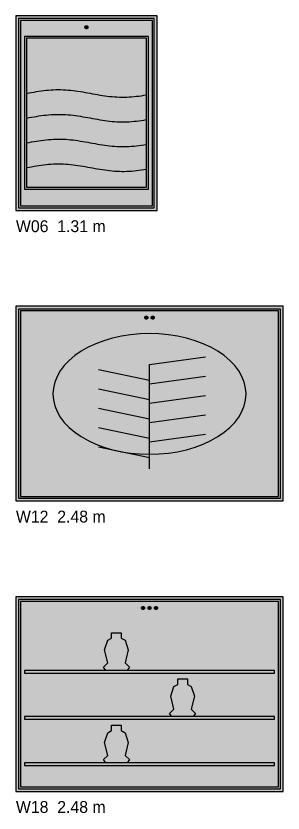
# Model space of a CAD drawing. Header units: metres. Extents: x 0 to 18.5, y -15.3 to 1.8.
# Drawn here: x 16 to 18.48, y -5.6 to 1.81 of the extents above; entities that cross this region are included whole.
import ezdxf

# ---------------------------------------------------------------- set-up
doc = ezdxf.new("R2010")
doc.units = ezdxf.units.M

# ---------------------------------------------------------------- blocks, each defined once
blk = doc.blocks.new('NC_N1_ELEV_W06')
at = {"true_color": 0xf6f5ef}
h = blk.add_hatch(color=256, dxfattribs=at)
h.dxf.hatch_style = 1
h.paths.add_polyline_path([(1.3118, 0), (1.3118, 1.81), (0, 1.81), (0, 0)])
h = blk.add_hatch(color=256, dxfattribs=at)
h.dxf.hatch_style = 1
h.paths.add_polyline_path([(1.2868, 0.025), (1.2868, 1.785), (0.025, 1.785), (0.025, 0.025)])
at = {"true_color": 0xa38246}
h = blk.add_hatch(color=256, dxfattribs=at)
h.dxf.hatch_style = 1
h.paths.add_polyline_path([(0.6699, 1.705), (0.6698, 1.7036), (0.6696, 1.7023), (0.6693, 1.7009), (0.6688, 1.6996), (0.6682, 1.6984), (0.6675, 1.6972), (0.6667, 1.6961), (0.6658, 1.6951), (0.6648, 1.6942), (0.6637, 1.6934), (0.6625, 1.6927), (0.6612, 1.6921), (0.66, 1.6916), (0.6586, 1.6913), (0.6573, 1.6911), (0.6559, 1.691), (0.6545, 1.6911), (0.6532, 1.6913), (0.6518, 1.6916), (0.6505, 1.6921), (0.6493, 1.6927), (0.6481, 1.6934), (0.647, 1.6942), (0.646, 1.6951), (0.6451, 1.6961), (0.6442, 1.6972), (0.6435, 1.6984), (0.643, 1.6996), (0.6425, 1.7009), (0.6422, 1.7023), (0.642, 1.7036), (0.6419, 1.705), (0.642, 1.7064), (0.6422, 1.7077), (0.6425, 1.7091), (0.643, 1.7104), (0.6435, 1.7116), (0.6442, 1.7128), (0.6451, 1.7139), (0.646, 1.7149), (0.647, 1.7158), (0.6481, 1.7166), (0.6493, 1.7173), (0.6505, 1.7179), (0.6518, 1.7184), (0.6532, 1.7187), (0.6545, 1.7189), (0.6559, 1.719), (0.6573, 1.7189), (0.6586, 1.7187), (0.66, 1.7184), (0.6612, 1.7179), (0.6625, 1.7173), (0.6637, 1.7166), (0.6648, 1.7158), (0.6658, 1.7149), (0.6667, 1.7139), (0.6675, 1.7128), (0.6682, 1.7116), (0.6688, 1.7104), (0.6693, 1.7091), (0.6696, 1.7077), (0.6698, 1.7064)])
at = {"true_color": 0xf6f5ef}
h = blk.add_hatch(color=256, dxfattribs=at)
h.dxf.hatch_style = 1
h.paths.add_polyline_path([(1.2318, 0.2), (1.2318, 1.62), (0.08, 1.62), (0.08, 0.2)])
at = {"color": 0, "linetype": 'CONTINUOUS', "lineweight": -2, "true_color": 0xa38246}
for points in [[(1.3118, 0), (1.3118, 1.81), (0, 1.81), (0, 0)], [(1.2868, 0.025), (1.2868, 1.785), (0.025, 1.785), (0.025, 0.025)], [(1.2688, 0.043), (1.2688, 1.767), (0.043, 1.767), (0.043, 0.043)], [(1.2318, 0.2), (1.2318, 1.62), (0.08, 1.62), (0.08, 0.2)], [(1.2138, 0.218), (1.2138, 1.602), (0.098, 1.602), (0.098, 0.218)]]:
    blk.add_lwpolyline(points, close=True, dxfattribs=at)
at = {"color": 0, "linetype": 'CONTINUOUS', "lineweight": -2}
blk.add_lwpolyline([(0.6699, 1.705), (0.6698, 1.7036), (0.6696, 1.7023), (0.6693, 1.7009), (0.6688, 1.6996), (0.6682, 1.6984), (0.6675, 1.6972), (0.6667, 1.6961), (0.6658, 1.6951), (0.6648, 1.6942), (0.6637, 1.6934), (0.6625, 1.6927), (0.6612, 1.6921), (0.66, 1.6916), (0.6586, 1.6913), (0.6573, 1.6911), (0.6559, 1.691), (0.6545, 1.6911), (0.6532, 1.6913), (0.6518, 1.6916), (0.6505, 1.6921), (0.6493, 1.6927), (0.6481, 1.6934), (0.647, 1.6942), (0.646, 1.6951), (0.6451, 1.6961), (0.6442, 1.6972), (0.6435, 1.6984), (0.643, 1.6996), (0.6425, 1.7009), (0.6422, 1.7023), (0.642, 1.7036), (0.6419, 1.705), (0.642, 1.7064), (0.6422, 1.7077), (0.6425, 1.7091), (0.643, 1.7104), (0.6435, 1.7116), (0.6442, 1.7128), (0.6451, 1.7139), (0.646, 1.7149), (0.647, 1.7158), (0.6481, 1.7166), (0.6493, 1.7173), (0.6505, 1.7179), (0.6518, 1.7184), (0.6532, 1.7187), (0.6545, 1.7189), (0.6559, 1.719), (0.6573, 1.7189), (0.6586, 1.7187), (0.66, 1.7184), (0.6612, 1.7179), (0.6625, 1.7173), (0.6637, 1.7166), (0.6648, 1.7158), (0.6658, 1.7149), (0.6667, 1.7139), (0.6675, 1.7128), (0.6682, 1.7116), (0.6688, 1.7104), (0.6693, 1.7091), (0.6696, 1.7077), (0.6698, 1.7064)], close=True, dxfattribs=at)
at = {"color": 0, "linetype": 'CONTINUOUS', "lineweight": -2, "true_color": 0x778fa0}
for points in [[(0.1, 1.09), (0.1227, 1.0942), (0.1454, 1.0983), (0.1681, 1.1023), (0.1908, 1.1061), (0.2134, 1.1097), (0.2361, 1.113), (0.2588, 1.116), (0.2815, 1.1186), (0.3042, 1.1208), (0.3269, 1.1226), (0.3496, 1.1239), (0.3723, 1.1247), (0.395, 1.125), (0.4177, 1.1248), (0.4403, 1.1241), (0.463, 1.123), (0.4857, 1.1213), (0.5084, 1.1192), (0.5311, 1.1167), (0.5538, 1.1138), (0.5765, 1.1106), (0.5992, 1.1071), (0.6219, 1.1033), (0.6445, 1.0994), (0.6672, 1.0953), (0.6899, 1.0911), (0.7126, 1.0869), (0.7353, 1.0828), (0.758, 1.0787), (0.7807, 1.0749), (0.8034, 1.0712), (0.8261, 1.0678), (0.8487, 1.0647), (0.8714, 1.062), (0.8941, 1.0597), (0.9168, 1.0578), (0.9395, 1.0564), (0.9622, 1.0555), (0.9849, 1.055), (1.0076, 1.0551), (1.0303, 1.0556), (1.053, 1.0567), (1.0756, 1.0582), (1.0983, 1.0602), (1.121, 1.0626), (1.1437, 1.0654), (1.1664, 1.0685), (1.1891, 1.072), (1.2118, 1.0757)], [(0.1, 0.63), (0.1227, 0.6342), (0.1454, 0.6383), (0.1681, 0.6423), (0.1908, 0.6461), (0.2134, 0.6497), (0.2361, 0.653), (0.2588, 0.656), (0.2815, 0.6586), (0.3042, 0.6608), (0.3269, 0.6626), (0.3496, 0.6639), (0.3723, 0.6647), (0.395, 0.665), (0.4177, 0.6648), (0.4403, 0.6641), (0.463, 0.663), (0.4857, 0.6613), (0.5084, 0.6592), (0.5311, 0.6567), (0.5538, 0.6538), (0.5765, 0.6506), (0.5992, 0.6471), (0.6219, 0.6433), (0.6445, 0.6394), (0.6672, 0.6353), (0.6899, 0.6311), (0.7126, 0.6269), (0.7353, 0.6228), (0.758, 0.6187), (0.7807, 0.6149), (0.8034, 0.6112), (0.8261, 0.6078), (0.8487, 0.6047), (0.8714, 0.602), (0.8941, 0.5997), (0.9168, 0.5978), (0.9395, 0.5964), (0.9622, 0.5955), (0.9849, 0.595), (1.0076, 0.5951), (1.0303, 0.5956), (1.053, 0.5967), (1.0756, 0.5982), (1.0983, 0.6002), (1.121, 0.6026), (1.1437, 0.6054), (1.1664, 0.6085), (1.1891, 0.612), (1.2118, 0.6157)]]:
    blk.add_lwpolyline(points, dxfattribs=at)
at = {"color": 0, "linetype": 'CONTINUOUS', "lineweight": -2, "true_color": 0xa38246}
for points in [[(0.1, 0.86), (0.1227, 0.8642), (0.1454, 0.8683), (0.1681, 0.8723), (0.1908, 0.8761), (0.2134, 0.8797), (0.2361, 0.883), (0.2588, 0.886), (0.2815, 0.8886), (0.3042, 0.8908), (0.3269, 0.8926), (0.3496, 0.8939), (0.3723, 0.8947), (0.395, 0.895), (0.4177, 0.8948), (0.4403, 0.8941), (0.463, 0.893), (0.4857, 0.8913), (0.5084, 0.8892), (0.5311, 0.8867), (0.5538, 0.8838), (0.5765, 0.8806), (0.5992, 0.8771), (0.6219, 0.8733), (0.6445, 0.8694), (0.6672, 0.8653), (0.6899, 0.8611), (0.7126, 0.8569), (0.7353, 0.8528), (0.758, 0.8487), (0.7807, 0.8449), (0.8034, 0.8412), (0.8261, 0.8378), (0.8487, 0.8347), (0.8714, 0.832), (0.8941, 0.8297), (0.9168, 0.8278), (0.9395, 0.8264), (0.9622, 0.8255), (0.9849, 0.825), (1.0076, 0.8251), (1.0303, 0.8256), (1.053, 0.8267), (1.0756, 0.8282), (1.0983, 0.8302), (1.121, 0.8326), (1.1437, 0.8354), (1.1664, 0.8385), (1.1891, 0.842), (1.2118, 0.8457)], [(0.1, 0.4), (0.1227, 0.4042), (0.1454, 0.4083), (0.1681, 0.4123), (0.1908, 0.4161), (0.2134, 0.4197), (0.2361, 0.423), (0.2588, 0.426), (0.2815, 0.4286), (0.3042, 0.4308), (0.3269, 0.4326), (0.3496, 0.4339), (0.3723, 0.4347), (0.395, 0.435), (0.4177, 0.4348), (0.4403, 0.4341), (0.463, 0.433), (0.4857, 0.4313), (0.5084, 0.4292), (0.5311, 0.4267), (0.5538, 0.4238), (0.5765, 0.4206), (0.5992, 0.4171), (0.6219, 0.4133), (0.6445, 0.4094), (0.6672, 0.4053), (0.6899, 0.4011), (0.7126, 0.3969), (0.7353, 0.3928), (0.758, 0.3887), (0.7807, 0.3849), (0.8034, 0.3812), (0.8261, 0.3778), (0.8487, 0.3747), (0.8714, 0.372), (0.8941, 0.3697), (0.9168, 0.3678), (0.9395, 0.3664), (0.9622, 0.3655), (0.9849, 0.365), (1.0076, 0.3651), (1.0303, 0.3656), (1.053, 0.3667), (1.0756, 0.3682), (1.0983, 0.3702), (1.121, 0.3726), (1.1437, 0.3754), (1.1664, 0.3785), (1.1891, 0.382), (1.2118, 0.3857)]]:
    blk.add_lwpolyline(points, dxfattribs=at)
blk = doc.blocks.new('NC_N1_ELEV_W12')
at = {"true_color": 0xf6f5ef}
h = blk.add_hatch(color=256, dxfattribs=at)
h.dxf.hatch_style = 1
h.paths.add_polyline_path([(2.484, 0), (2.484, 1.81), (0, 1.81), (0, 0)])
h = blk.add_hatch(color=256, dxfattribs=at)
h.dxf.hatch_style = 1
h.paths.add_polyline_path([(2.459, 0.025), (2.459, 1.785), (0.025, 1.785), (0.025, 0.025)])
at = {"true_color": 0xa38246}
h = blk.add_hatch(color=256, dxfattribs=at)
h.dxf.hatch_style = 1
h.paths.add_polyline_path([(1.226, 1.705), (1.2259, 1.7036), (1.2257, 1.7023), (1.2254, 1.7009), (1.2249, 1.6996), (1.2243, 1.6984), (1.2236, 1.6972), (1.2228, 1.6961), (1.2219, 1.6951), (1.2209, 1.6942), (1.2198, 1.6934), (1.2186, 1.6927), (1.2174, 1.6921), (1.2161, 1.6916), (1.2147, 1.6913), (1.2134, 1.6911), (1.212, 1.691), (1.2106, 1.6911), (1.2093, 1.6913), (1.2079, 1.6916), (1.2066, 1.6921), (1.2054, 1.6927), (1.2042, 1.6934), (1.2031, 1.6942), (1.2021, 1.6951), (1.2012, 1.6961), (1.2004, 1.6972), (1.1997, 1.6984), (1.1991, 1.6996), (1.1986, 1.7009), (1.1983, 1.7023), (1.1981, 1.7036), (1.198, 1.705), (1.1981, 1.7064), (1.1983, 1.7077), (1.1986, 1.7091), (1.1991, 1.7104), (1.1997, 1.7116), (1.2004, 1.7128), (1.2012, 1.7139), (1.2021, 1.7149), (1.2031, 1.7158), (1.2042, 1.7166), (1.2054, 1.7173), (1.2066, 1.7179), (1.2079, 1.7184), (1.2093, 1.7187), (1.2106, 1.7189), (1.212, 1.719), (1.2134, 1.7189), (1.2147, 1.7187), (1.2161, 1.7184), (1.2174, 1.7179), (1.2186, 1.7173), (1.2198, 1.7166), (1.2209, 1.7158), (1.2219, 1.7149), (1.2228, 1.7139), (1.2236, 1.7128), (1.2243, 1.7116), (1.2249, 1.7104), (1.2254, 1.7091), (1.2257, 1.7077), (1.2259, 1.7064)])
h = blk.add_hatch(color=256, dxfattribs=at)
h.dxf.hatch_style = 1
h.paths.add_polyline_path([(1.286, 1.705), (1.2859, 1.7036), (1.2857, 1.7023), (1.2854, 1.7009), (1.2849, 1.6996), (1.2843, 1.6984), (1.2836, 1.6972), (1.2828, 1.6961), (1.2819, 1.6951), (1.2809, 1.6942), (1.2798, 1.6934), (1.2786, 1.6927), (1.2774, 1.6921), (1.2761, 1.6916), (1.2747, 1.6913), (1.2734, 1.6911), (1.272, 1.691), (1.2706, 1.6911), (1.2693, 1.6913), (1.2679, 1.6916), (1.2666, 1.6921), (1.2654, 1.6927), (1.2642, 1.6934), (1.2631, 1.6942), (1.2621, 1.6951), (1.2612, 1.6961), (1.2604, 1.6972), (1.2597, 1.6984), (1.2591, 1.6996), (1.2586, 1.7009), (1.2583, 1.7023), (1.2581, 1.7036), (1.258, 1.705), (1.2581, 1.7064), (1.2583, 1.7077), (1.2586, 1.7091), (1.2591, 1.7104), (1.2597, 1.7116), (1.2604, 1.7128), (1.2612, 1.7139), (1.2621, 1.7149), (1.2631, 1.7158), (1.2642, 1.7166), (1.2654, 1.7173), (1.2666, 1.7179), (1.2679, 1.7184), (1.2693, 1.7187), (1.2706, 1.7189), (1.272, 1.719), (1.2734, 1.7189), (1.2747, 1.7187), (1.2761, 1.7184), (1.2774, 1.7179), (1.2786, 1.7173), (1.2798, 1.7166), (1.2809, 1.7158), (1.2819, 1.7149), (1.2828, 1.7139), (1.2836, 1.7128), (1.2843, 1.7116), (1.2849, 1.7104), (1.2854, 1.7091), (1.2857, 1.7077), (1.2859, 1.7064)])
at = {"true_color": 0xe1e7e1}
h = blk.add_hatch(color=256, dxfattribs=at)
h.dxf.hatch_style = 1
h.paths.add_polyline_path([(2.1403, 0.9955), (2.136, 1.0505), (2.1231, 1.105), (2.1016, 1.1584), (2.0719, 1.2102), (2.0342, 1.26), (1.9889, 1.3072), (1.9364, 1.3515), (1.8772, 1.3923), (1.8119, 1.4292), (1.7411, 1.462), (1.6655, 1.4903), (1.5858, 1.5139), (1.5028, 1.5324), (1.4173, 1.5458), (1.3301, 1.5539), (1.242, 1.5566), (1.1539, 1.5539), (1.0667, 1.5458), (0.9812, 1.5324), (0.8982, 1.5139), (0.8185, 1.4903), (0.7429, 1.462), (0.6721, 1.4292), (0.6068, 1.3923), (0.5476, 1.3515), (0.4951, 1.3072), (0.4498, 1.26), (0.4121, 1.2102), (0.3824, 1.1584), (0.3609, 1.105), (0.348, 1.0505), (0.3437, 0.9955), (0.348, 0.9405), (0.3609, 0.886), (0.3824, 0.8326), (0.4121, 0.7808), (0.4498, 0.731), (0.4951, 0.6838), (0.5476, 0.6395), (0.6068, 0.5987), (0.6721, 0.5618), (0.7429, 0.529), (0.8185, 0.5007), (0.8982, 0.4771), (0.9812, 0.4586), (1.0667, 0.4452), (1.1539, 0.4371), (1.242, 0.4344), (1.3301, 0.4371), (1.4173, 0.4452), (1.5028, 0.4586), (1.5858, 0.4771), (1.6655, 0.5007), (1.7411, 0.529), (1.8119, 0.5618), (1.8772, 0.5987), (1.9364, 0.6395), (1.9889, 0.6838), (2.0342, 0.731), (2.0719, 0.7808), (2.1016, 0.8326), (2.1231, 0.886), (2.136, 0.9405)])
at = {"color": 0, "linetype": 'CONTINUOUS', "lineweight": -2, "true_color": 0xa38246}
for points in [[(2.484, 0), (2.484, 1.81), (0, 1.81), (0, 0)], [(2.459, 0.025), (2.459, 1.785), (0.025, 1.785), (0.025, 0.025)], [(2.441, 0.043), (2.441, 1.767), (0.043, 1.767), (0.043, 0.043)], [(2.1403, 0.9955), (2.136, 1.0505), (2.1231, 1.105), (2.1016, 1.1584), (2.0719, 1.2102), (2.0342, 1.26), (1.9889, 1.3072), (1.9364, 1.3515), (1.8772, 1.3923), (1.8119, 1.4292), (1.7411, 1.462), (1.6655, 1.4903), (1.5858, 1.5139), (1.5028, 1.5324), (1.4173, 1.5458), (1.3301, 1.5539), (1.242, 1.5566), (1.1539, 1.5539), (1.0667, 1.5458), (0.9812, 1.5324), (0.8982, 1.5139), (0.8185, 1.4903), (0.7429, 1.462), (0.6721, 1.4292), (0.6068, 1.3923), (0.5476, 1.3515), (0.4951, 1.3072), (0.4498, 1.26), (0.4121, 1.2102), (0.3824, 1.1584), (0.3609, 1.105), (0.348, 1.0505), (0.3437, 0.9955), (0.348, 0.9405), (0.3609, 0.886), (0.3824, 0.8326), (0.4121, 0.7808), (0.4498, 0.731), (0.4951, 0.6838), (0.5476, 0.6395), (0.6068, 0.5987), (0.6721, 0.5618), (0.7429, 0.529), (0.8185, 0.5007), (0.8982, 0.4771), (0.9812, 0.4586), (1.0667, 0.4452), (1.1539, 0.4371), (1.242, 0.4344), (1.3301, 0.4371), (1.4173, 0.4452), (1.5028, 0.4586), (1.5858, 0.4771), (1.6655, 0.5007), (1.7411, 0.529), (1.8119, 0.5618), (1.8772, 0.5987), (1.9364, 0.6395), (1.9889, 0.6838), (2.0342, 0.731), (2.0719, 0.7808), (2.1016, 0.8326), (2.1231, 0.886), (2.136, 0.9405)]]:
    blk.add_lwpolyline(points, close=True, dxfattribs=at)
at = {"color": 0, "linetype": 'CONTINUOUS', "lineweight": -2}
for points in [[(1.226, 1.705), (1.2259, 1.7036), (1.2257, 1.7023), (1.2254, 1.7009), (1.2249, 1.6996), (1.2243, 1.6984), (1.2236, 1.6972), (1.2228, 1.6961), (1.2219, 1.6951), (1.2209, 1.6942), (1.2198, 1.6934), (1.2186, 1.6927), (1.2174, 1.6921), (1.2161, 1.6916), (1.2147, 1.6913), (1.2134, 1.6911), (1.212, 1.691), (1.2106, 1.6911), (1.2093, 1.6913), (1.2079, 1.6916), (1.2066, 1.6921), (1.2054, 1.6927), (1.2042, 1.6934), (1.2031, 1.6942), (1.2021, 1.6951), (1.2012, 1.6961), (1.2004, 1.6972), (1.1997, 1.6984), (1.1991, 1.6996), (1.1986, 1.7009), (1.1983, 1.7023), (1.1981, 1.7036), (1.198, 1.705), (1.1981, 1.7064), (1.1983, 1.7077), (1.1986, 1.7091), (1.1991, 1.7104), (1.1997, 1.7116), (1.2004, 1.7128), (1.2012, 1.7139), (1.2021, 1.7149), (1.2031, 1.7158), (1.2042, 1.7166), (1.2054, 1.7173), (1.2066, 1.7179), (1.2079, 1.7184), (1.2093, 1.7187), (1.2106, 1.7189), (1.212, 1.719), (1.2134, 1.7189), (1.2147, 1.7187), (1.2161, 1.7184), (1.2174, 1.7179), (1.2186, 1.7173), (1.2198, 1.7166), (1.2209, 1.7158), (1.2219, 1.7149), (1.2228, 1.7139), (1.2236, 1.7128), (1.2243, 1.7116), (1.2249, 1.7104), (1.2254, 1.7091), (1.2257, 1.7077), (1.2259, 1.7064)], [(1.286, 1.705), (1.2859, 1.7036), (1.2857, 1.7023), (1.2854, 1.7009), (1.2849, 1.6996), (1.2843, 1.6984), (1.2836, 1.6972), (1.2828, 1.6961), (1.2819, 1.6951), (1.2809, 1.6942), (1.2798, 1.6934), (1.2786, 1.6927), (1.2774, 1.6921), (1.2761, 1.6916), (1.2747, 1.6913), (1.2734, 1.6911), (1.272, 1.691), (1.2706, 1.6911), (1.2693, 1.6913), (1.2679, 1.6916), (1.2666, 1.6921), (1.2654, 1.6927), (1.2642, 1.6934), (1.2631, 1.6942), (1.2621, 1.6951), (1.2612, 1.6961), (1.2604, 1.6972), (1.2597, 1.6984), (1.2591, 1.6996), (1.2586, 1.7009), (1.2583, 1.7023), (1.2581, 1.7036), (1.258, 1.705), (1.2581, 1.7064), (1.2583, 1.7077), (1.2586, 1.7091), (1.2591, 1.7104), (1.2597, 1.7116), (1.2604, 1.7128), (1.2612, 1.7139), (1.2621, 1.7149), (1.2631, 1.7158), (1.2642, 1.7166), (1.2654, 1.7173), (1.2666, 1.7179), (1.2679, 1.7184), (1.2693, 1.7187), (1.2706, 1.7189), (1.272, 1.719), (1.2734, 1.7189), (1.2747, 1.7187), (1.2761, 1.7184), (1.2774, 1.7179), (1.2786, 1.7173), (1.2798, 1.7166), (1.2809, 1.7158), (1.2819, 1.7149), (1.2828, 1.7139), (1.2836, 1.7128), (1.2843, 1.7116), (1.2849, 1.7104), (1.2854, 1.7091), (1.2857, 1.7077), (1.2859, 1.7064)]]:
    blk.add_lwpolyline(points, close=True, dxfattribs=at)
at = {"color": 0, "linetype": 'CONTINUOUS', "lineweight": -2, "true_color": 0xa38246}
for points in [[(1.242, 0.3), (1.242, 1.27), (1.7621, 1.34)], [(1.242, 0.3), (1.242, 1.09), (1.7621, 1.16)], [(1.242, 0.3), (1.242, 0.91), (1.7621, 0.98)], [(1.242, 0.3), (1.242, 0.73), (1.7621, 0.8)], [(1.242, 0.3), (1.242, 0.55), (1.7621, 0.62)]]:
    blk.add_lwpolyline(points, dxfattribs=at)
at = {"color": 0, "linetype": 'CONTINUOUS', "lineweight": -2, "true_color": 0x778fa0}
for points in [[(1.242, 1.12), (0.7692, 1.22)], [(1.242, 0.94), (0.7692, 1.04)], [(1.242, 0.76), (0.7692, 0.86)], [(1.242, 0.58), (0.7692, 0.68)], [(1.242, 0.4), (0.7692, 0.5)]]:
    blk.add_lwpolyline(points, dxfattribs=at)
blk = doc.blocks.new('NC_N1_ELEV_W18')
at = {"true_color": 0xf6f5ef}
h = blk.add_hatch(color=256, dxfattribs=at)
h.dxf.hatch_style = 1
h.paths.add_polyline_path([(2.484, 0), (2.484, 1.81), (0, 1.81), (0, 0)])
h = blk.add_hatch(color=256, dxfattribs=at)
h.dxf.hatch_style = 1
h.paths.add_polyline_path([(2.459, 0.025), (2.459, 1.785), (0.025, 1.785), (0.025, 0.025)])
at = {"true_color": 0xa38246}
h = blk.add_hatch(color=256, dxfattribs=at)
h.dxf.hatch_style = 1
h.paths.add_polyline_path([(1.196, 1.705), (1.1959, 1.7036), (1.1957, 1.7023), (1.1954, 1.7009), (1.1949, 1.6996), (1.1943, 1.6984), (1.1936, 1.6972), (1.1928, 1.6961), (1.1919, 1.6951), (1.1909, 1.6942), (1.1898, 1.6934), (1.1886, 1.6927), (1.1874, 1.6921), (1.1861, 1.6916), (1.1847, 1.6913), (1.1834, 1.6911), (1.182, 1.691), (1.1806, 1.6911), (1.1793, 1.6913), (1.1779, 1.6916), (1.1766, 1.6921), (1.1754, 1.6927), (1.1742, 1.6934), (1.1731, 1.6942), (1.1721, 1.6951), (1.1712, 1.6961), (1.1704, 1.6972), (1.1697, 1.6984), (1.1691, 1.6996), (1.1686, 1.7009), (1.1683, 1.7023), (1.1681, 1.7036), (1.168, 1.705), (1.1681, 1.7064), (1.1683, 1.7077), (1.1686, 1.7091), (1.1691, 1.7104), (1.1697, 1.7116), (1.1704, 1.7128), (1.1712, 1.7139), (1.1721, 1.7149), (1.1731, 1.7158), (1.1742, 1.7166), (1.1754, 1.7173), (1.1766, 1.7179), (1.1779, 1.7184), (1.1793, 1.7187), (1.1806, 1.7189), (1.182, 1.719), (1.1834, 1.7189), (1.1847, 1.7187), (1.1861, 1.7184), (1.1874, 1.7179), (1.1886, 1.7173), (1.1898, 1.7166), (1.1909, 1.7158), (1.1919, 1.7149), (1.1928, 1.7139), (1.1936, 1.7128), (1.1943, 1.7116), (1.1949, 1.7104), (1.1954, 1.7091), (1.1957, 1.7077), (1.1959, 1.7064)])
h = blk.add_hatch(color=256, dxfattribs=at)
h.dxf.hatch_style = 1
h.paths.add_polyline_path([(1.256, 1.705), (1.2559, 1.7036), (1.2557, 1.7023), (1.2554, 1.7009), (1.2549, 1.6996), (1.2543, 1.6984), (1.2536, 1.6972), (1.2528, 1.6961), (1.2519, 1.6951), (1.2509, 1.6942), (1.2498, 1.6934), (1.2486, 1.6927), (1.2474, 1.6921), (1.2461, 1.6916), (1.2447, 1.6913), (1.2434, 1.6911), (1.242, 1.691), (1.2406, 1.6911), (1.2393, 1.6913), (1.2379, 1.6916), (1.2366, 1.6921), (1.2354, 1.6927), (1.2342, 1.6934), (1.2331, 1.6942), (1.2321, 1.6951), (1.2312, 1.6961), (1.2304, 1.6972), (1.2297, 1.6984), (1.2291, 1.6996), (1.2286, 1.7009), (1.2283, 1.7023), (1.2281, 1.7036), (1.228, 1.705), (1.2281, 1.7064), (1.2283, 1.7077), (1.2286, 1.7091), (1.2291, 1.7104), (1.2297, 1.7116), (1.2304, 1.7128), (1.2312, 1.7139), (1.2321, 1.7149), (1.2331, 1.7158), (1.2342, 1.7166), (1.2354, 1.7173), (1.2366, 1.7179), (1.2379, 1.7184), (1.2393, 1.7187), (1.2406, 1.7189), (1.242, 1.719), (1.2434, 1.7189), (1.2447, 1.7187), (1.2461, 1.7184), (1.2474, 1.7179), (1.2486, 1.7173), (1.2498, 1.7166), (1.2509, 1.7158), (1.2519, 1.7149), (1.2528, 1.7139), (1.2536, 1.7128), (1.2543, 1.7116), (1.2549, 1.7104), (1.2554, 1.7091), (1.2557, 1.7077), (1.2559, 1.7064)])
h = blk.add_hatch(color=256, dxfattribs=at)
h.dxf.hatch_style = 1
h.paths.add_polyline_path([(1.316, 1.705), (1.3159, 1.7036), (1.3157, 1.7023), (1.3154, 1.7009), (1.3149, 1.6996), (1.3143, 1.6984), (1.3136, 1.6972), (1.3128, 1.6961), (1.3119, 1.6951), (1.3109, 1.6942), (1.3098, 1.6934), (1.3086, 1.6927), (1.3074, 1.6921), (1.3061, 1.6916), (1.3047, 1.6913), (1.3034, 1.6911), (1.302, 1.691), (1.3006, 1.6911), (1.2993, 1.6913), (1.2979, 1.6916), (1.2966, 1.6921), (1.2954, 1.6927), (1.2942, 1.6934), (1.2931, 1.6942), (1.2921, 1.6951), (1.2912, 1.6961), (1.2904, 1.6972), (1.2897, 1.6984), (1.2891, 1.6996), (1.2886, 1.7009), (1.2883, 1.7023), (1.2881, 1.7036), (1.288, 1.705), (1.2881, 1.7064), (1.2883, 1.7077), (1.2886, 1.7091), (1.2891, 1.7104), (1.2897, 1.7116), (1.2904, 1.7128), (1.2912, 1.7139), (1.2921, 1.7149), (1.2931, 1.7158), (1.2942, 1.7166), (1.2954, 1.7173), (1.2966, 1.7179), (1.2979, 1.7184), (1.2993, 1.7187), (1.3006, 1.7189), (1.302, 1.719), (1.3034, 1.7189), (1.3047, 1.7187), (1.3061, 1.7184), (1.3074, 1.7179), (1.3086, 1.7173), (1.3098, 1.7166), (1.3109, 1.7158), (1.3119, 1.7149), (1.3128, 1.7139), (1.3136, 1.7128), (1.3143, 1.7116), (1.3149, 1.7104), (1.3154, 1.7091), (1.3157, 1.7077), (1.3159, 1.7064)])
at = {"true_color": 0xf6f5ef}
h = blk.add_hatch(color=256, dxfattribs=at)
h.dxf.hatch_style = 1
h.paths.add_polyline_path([(0.8347, 1.125), (0.8147, 1.155), (0.8547, 1.195), (0.8247, 1.315), (0.8547, 1.405), (0.8897, 1.425), (0.8897, 1.475), (0.9797, 1.475), (0.9797, 1.425), (1.0147, 1.405), (1.0447, 1.315), (1.0147, 1.195), (1.0547, 1.155), (1.0347, 1.125)])
h = blk.add_hatch(color=256, dxfattribs=at)
h.dxf.hatch_style = 1
h.paths.add_polyline_path([(1.4493, 0.695), (1.4293, 0.725), (1.4693, 0.765), (1.4393, 0.885), (1.4693, 0.975), (1.5043, 0.995), (1.5043, 1.045), (1.5943, 1.045), (1.5943, 0.995), (1.6293, 0.975), (1.6593, 0.885), (1.6293, 0.765), (1.6693, 0.725), (1.6493, 0.695)])
h = blk.add_hatch(color=256, dxfattribs=at)
h.dxf.hatch_style = 1
h.paths.add_polyline_path([(0.8347, 0.265), (0.8147, 0.295), (0.8547, 0.335), (0.8247, 0.455), (0.8547, 0.545), (0.8897, 0.565), (0.8897, 0.615), (0.9797, 0.615), (0.9797, 0.565), (1.0147, 0.545), (1.0447, 0.455), (1.0147, 0.335), (1.0547, 0.295), (1.0347, 0.265)])
at = {"color": 0, "linetype": 'CONTINUOUS', "lineweight": -2, "true_color": 0xa38246}
for points in [[(2.484, 0), (2.484, 1.81), (0, 1.81), (0, 0)], [(2.459, 0.025), (2.459, 1.785), (0.025, 1.785), (0.025, 0.025)], [(2.441, 0.043), (2.441, 1.767), (0.043, 1.767), (0.043, 0.043)], [(0.8347, 1.125), (0.8147, 1.155), (0.8547, 1.195), (0.8247, 1.315), (0.8547, 1.405), (0.8897, 1.425), (0.8897, 1.475), (0.9797, 1.475), (0.9797, 1.425), (1.0147, 1.405), (1.0447, 1.315), (1.0147, 1.195), (1.0547, 1.155), (1.0347, 1.125)], [(2.404, 1.1), (2.404, 1.125), (0.08, 1.125), (0.08, 1.1)], [(1.4493, 0.695), (1.4293, 0.725), (1.4693, 0.765), (1.4393, 0.885), (1.4693, 0.975), (1.5043, 0.995), (1.5043, 1.045), (1.5943, 1.045), (1.5943, 0.995), (1.6293, 0.975), (1.6593, 0.885), (1.6293, 0.765), (1.6693, 0.725), (1.6493, 0.695)], [(2.404, 0.67), (2.404, 0.695), (0.08, 0.695), (0.08, 0.67)], [(0.8347, 0.265), (0.8147, 0.295), (0.8547, 0.335), (0.8247, 0.455), (0.8547, 0.545), (0.8897, 0.565), (0.8897, 0.615), (0.9797, 0.615), (0.9797, 0.565), (1.0147, 0.545), (1.0447, 0.455), (1.0147, 0.335), (1.0547, 0.295), (1.0347, 0.265)], [(2.404, 0.24), (2.404, 0.265), (0.08, 0.265), (0.08, 0.24)]]:
    blk.add_lwpolyline(points, close=True, dxfattribs=at)
at = {"color": 0, "linetype": 'CONTINUOUS', "lineweight": -2}
for points in [[(1.196, 1.705), (1.1959, 1.7036), (1.1957, 1.7023), (1.1954, 1.7009), (1.1949, 1.6996), (1.1943, 1.6984), (1.1936, 1.6972), (1.1928, 1.6961), (1.1919, 1.6951), (1.1909, 1.6942), (1.1898, 1.6934), (1.1886, 1.6927), (1.1874, 1.6921), (1.1861, 1.6916), (1.1847, 1.6913), (1.1834, 1.6911), (1.182, 1.691), (1.1806, 1.6911), (1.1793, 1.6913), (1.1779, 1.6916), (1.1766, 1.6921), (1.1754, 1.6927), (1.1742, 1.6934), (1.1731, 1.6942), (1.1721, 1.6951), (1.1712, 1.6961), (1.1704, 1.6972), (1.1697, 1.6984), (1.1691, 1.6996), (1.1686, 1.7009), (1.1683, 1.7023), (1.1681, 1.7036), (1.168, 1.705), (1.1681, 1.7064), (1.1683, 1.7077), (1.1686, 1.7091), (1.1691, 1.7104), (1.1697, 1.7116), (1.1704, 1.7128), (1.1712, 1.7139), (1.1721, 1.7149), (1.1731, 1.7158), (1.1742, 1.7166), (1.1754, 1.7173), (1.1766, 1.7179), (1.1779, 1.7184), (1.1793, 1.7187), (1.1806, 1.7189), (1.182, 1.719), (1.1834, 1.7189), (1.1847, 1.7187), (1.1861, 1.7184), (1.1874, 1.7179), (1.1886, 1.7173), (1.1898, 1.7166), (1.1909, 1.7158), (1.1919, 1.7149), (1.1928, 1.7139), (1.1936, 1.7128), (1.1943, 1.7116), (1.1949, 1.7104), (1.1954, 1.7091), (1.1957, 1.7077), (1.1959, 1.7064)], [(1.256, 1.705), (1.2559, 1.7036), (1.2557, 1.7023), (1.2554, 1.7009), (1.2549, 1.6996), (1.2543, 1.6984), (1.2536, 1.6972), (1.2528, 1.6961), (1.2519, 1.6951), (1.2509, 1.6942), (1.2498, 1.6934), (1.2486, 1.6927), (1.2474, 1.6921), (1.2461, 1.6916), (1.2447, 1.6913), (1.2434, 1.6911), (1.242, 1.691), (1.2406, 1.6911), (1.2393, 1.6913), (1.2379, 1.6916), (1.2366, 1.6921), (1.2354, 1.6927), (1.2342, 1.6934), (1.2331, 1.6942), (1.2321, 1.6951), (1.2312, 1.6961), (1.2304, 1.6972), (1.2297, 1.6984), (1.2291, 1.6996), (1.2286, 1.7009), (1.2283, 1.7023), (1.2281, 1.7036), (1.228, 1.705), (1.2281, 1.7064), (1.2283, 1.7077), (1.2286, 1.7091), (1.2291, 1.7104), (1.2297, 1.7116), (1.2304, 1.7128), (1.2312, 1.7139), (1.2321, 1.7149), (1.2331, 1.7158), (1.2342, 1.7166), (1.2354, 1.7173), (1.2366, 1.7179), (1.2379, 1.7184), (1.2393, 1.7187), (1.2406, 1.7189), (1.242, 1.719), (1.2434, 1.7189), (1.2447, 1.7187), (1.2461, 1.7184), (1.2474, 1.7179), (1.2486, 1.7173), (1.2498, 1.7166), (1.2509, 1.7158), (1.2519, 1.7149), (1.2528, 1.7139), (1.2536, 1.7128), (1.2543, 1.7116), (1.2549, 1.7104), (1.2554, 1.7091), (1.2557, 1.7077), (1.2559, 1.7064)], [(1.316, 1.705), (1.3159, 1.7036), (1.3157, 1.7023), (1.3154, 1.7009), (1.3149, 1.6996), (1.3143, 1.6984), (1.3136, 1.6972), (1.3128, 1.6961), (1.3119, 1.6951), (1.3109, 1.6942), (1.3098, 1.6934), (1.3086, 1.6927), (1.3074, 1.6921), (1.3061, 1.6916), (1.3047, 1.6913), (1.3034, 1.6911), (1.302, 1.691), (1.3006, 1.6911), (1.2993, 1.6913), (1.2979, 1.6916), (1.2966, 1.6921), (1.2954, 1.6927), (1.2942, 1.6934), (1.2931, 1.6942), (1.2921, 1.6951), (1.2912, 1.6961), (1.2904, 1.6972), (1.2897, 1.6984), (1.2891, 1.6996), (1.2886, 1.7009), (1.2883, 1.7023), (1.2881, 1.7036), (1.288, 1.705), (1.2881, 1.7064), (1.2883, 1.7077), (1.2886, 1.7091), (1.2891, 1.7104), (1.2897, 1.7116), (1.2904, 1.7128), (1.2912, 1.7139), (1.2921, 1.7149), (1.2931, 1.7158), (1.2942, 1.7166), (1.2954, 1.7173), (1.2966, 1.7179), (1.2979, 1.7184), (1.2993, 1.7187), (1.3006, 1.7189), (1.302, 1.719), (1.3034, 1.7189), (1.3047, 1.7187), (1.3061, 1.7184), (1.3074, 1.7179), (1.3086, 1.7173), (1.3098, 1.7166), (1.3109, 1.7158), (1.3119, 1.7149), (1.3128, 1.7139), (1.3136, 1.7128), (1.3143, 1.7116), (1.3149, 1.7104), (1.3154, 1.7091), (1.3157, 1.7077), (1.3159, 1.7064)]]:
    blk.add_lwpolyline(points, close=True, dxfattribs=at)

msp = doc.modelspace()

# ---------------------------------------------------------------- block references
for name, p in [('NC_N1_ELEV_W06', (16, 0)), ('NC_N1_ELEV_W12', (16, -2.7)), ('NC_N1_ELEV_W18', (16, -5.4))]:
    msp.add_blockref(name, p)

# ---------------------------------------------------------------- texts
at = {"color": 0}
for s, p in [('W06  1.31 m', (16, -0.2)), ('W12  2.48 m', (16, -2.9)), ('W18  2.48 m', (16, -5.6))]:
    msp.add_text(s, height=0.11, dxfattribs=at).set_placement(p)

doc.saveas('drawing.dxf')
